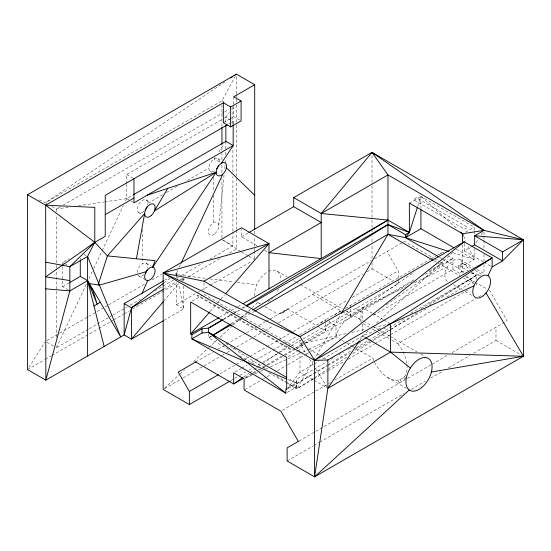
<?xml version="1.0" encoding="UTF-8"?>
<svg xmlns="http://www.w3.org/2000/svg" width="551" height="551" viewBox="0 0 551 551"><rect width="100%" height="100%" fill="white"/><g stroke="black" fill="none" stroke-linecap="round" stroke-linejoin="round"><path stroke-width="0.41" stroke-dasharray="2.75 2.07" d="M88.436 329.216L56.416 347.702L56.416 345.987M56.416 337.432L56.416 268.95M56.416 268.089L56.416 263.812M56.416 262.958L56.416 215.021M56.416 211.591L56.416 209.029L62.373 205.585M68.386 290.06L62.538 286.685L62.538 266.643M62.538 265.802L62.538 262.462L69.192 258.619M80.288 259.735L80.288 258.061M125.552 200.957L126.647 198.629L126.647 184.489M126.647 183.655L126.647 174.509L223.637 118.513M183.676 286.121L183.676 309.001L176.368 304.779L176.368 282.746M176.368 277.663L176.368 273.427L177.815 270.327M183.676 281.038L183.676 278.496M221.943 237.77L221.943 178.703M221.943 172.711L221.943 164.15M221.943 159.873L221.943 151.311M221.943 150.451L221.943 145.319M221.943 126.482L221.943 105.083M225.855 154.859L225.855 149.789M225.855 148.949L225.855 141.352M225.855 122.267L225.855 117.232L229.147 112.521M209.821 259.135L232.908 245.808L232.908 232.116M232.908 231.262L232.908 176.472M232.908 172.194L232.908 147.365M232.908 124.257L232.908 107.135L231.496 109.153M233.169 123.947L233.169 121.454L231.709 120.607M239.63 120.035L233.789 116.654L233.789 105.048M233.789 104.222L233.789 96.756M236.413 230.153L236.413 249.011L227.494 254.156M236.413 229.299L236.413 177.009M236.413 176.155L236.413 123.011M236.413 122.157L236.413 105.014M236.413 101.584L236.413 98.154M236.413 97.3L236.413 94.731M236.413 93.87L236.413 75.873M257.097 245.815L241.49 236.799L241.49 229.402M254.686 258.701L254.686 251.841M254.686 250.987L254.686 237.267M254.686 233.838L254.686 230.408M287.312 392.333L295.99 387.325L295.99 383.103L296.803 379.081L313.182 369.625M313.182 379.357L296.803 388.813L296.803 379.081M366.821 271.843L372.021 268.84L372.021 262.848M372.021 258.564L372.021 244.864M372.021 241.441L372.021 236.303M372.021 232.019L372.021 228.596M372.021 227.742L372.021 218.32M372.021 217.466L372.028 183.214M372.028 182.36L372.028 153.247M303.098 338.899L398.235 283.972L398.235 279.054M398.235 278.234L398.235 270.865L387.05 251.483M429.174 271.058L442.515 263.35L442.515 260.788M373.633 315.179L452.956 269.377L452.956 258.288L448.783 255.871M462.585 244.644L462.585 263.137L458.694 268.378L463.529 273.027M473.688 353.281L495.983 340.408L495.983 327.294M218.809 225.614L224.071 175.294M224.787 168.468L225.235 164.205M225.325 163.351L225.765 159.087M310.812 351.442L336.014 336.895L336.158 335.986A18.459 10.662 -60 0 1 347.64 319.125A18.459 10.662 -60 0 1 360.223 320.2L361.029 322.452L361.029 311.384L354.066 307.368M295.99 387.325L296.803 383.296L287.911 378.165M417.754 206.219L420.895 196.39L474.129 227.067L474.135 230.476M179.268 267.228L180.714 264.129M56.416 347.702L86.776 283.255M88.973 278.599L92.265 271.609M93.725 268.509L101.777 251.421M102.142 250.65L123.355 205.613M39.224 199.93L45.451 202.692L221.943 100.805L235.208 76.375M279.267 313.705L282.291 313.106L285.969 309.834M282.291 313.106L286.94 309.889L287.45 308.98M355.863 348.356L372.772 358.116C376.836 369.652 391.837 388.09 404.62 376.629L406.232 373.764L407.161 368.839L406.927 364.734M313.381 360.719L296.803 388.813L286.424 382.821M313.822 359.982L339.995 315.62M28.927 367.421L44.989 342.095M476.064 242.647L478.399 239.038M481.195 234.705L483.062 231.819M215.048 157.572L214.105 158.984L221.412 163.206M218.809 151.931L223.506 144.879M359.782 340.311L362.641 336.014L368.295 330.765M286.685 389.419L299.978 372.194L313.25 364.528M163.681 301.197L179.233 282.883M181.451 280.266L183.118 278.303M210.386 311.232L217.149 303.429M217.714 302.781L224.471 294.985M376.471 323.182L453.611 251.635M164.425 388.262L179.564 374.363M180.198 373.785L184.613 369.728M193.449 361.621L207.961 348.301M208.588 347.715L216.791 340.187M219.945 337.295L232.563 325.71M233.197 325.131L241.4 317.603M242.027 317.025L247.709 311.811M248.336 311.232L251.49 308.333M252.124 307.754L257.799 302.547L259.989 303.808M164.122 282.801L170.245 278.11M243.48 377.077L249.093 373.158M249.789 372.669L254.004 369.735M254.707 369.246L256.807 367.772M257.51 367.283L261.718 364.349M262.421 363.86L287.684 346.235M288.387 345.746L298.911 338.404M320.661 323.223L325.572 319.794L325.572 322.349M342.385 311.694L350.588 316.426L414.448 271.85M439.009 254.707L442.515 252.255L444.602 253.46M386.292 304.82L452.956 258.288L422.562 275.844M225.015 81.83L45.451 202.692L46.918 203.539M211.474 336.034L208.567 337.873L228.589 349.43M231.089 323.651L239.802 318.147M240.532 317.686L247.068 313.553M247.792 313.099L251.421 310.805M313.512 378.262L296.803 388.813L286.678 382.332M314.235 377.8L327.315 369.549M328.038 369.087L346.923 357.158M352.736 353.487L389.777 330.09M390.507 329.636L417.376 312.658M429.002 305.316L476.216 275.5L480.885 275.5M223.279 319.277L233.569 313.078M234.306 312.631L238.714 309.979M241.655 308.202L245.333 305.991M296.803 383.572L326.95 365.416M327.687 364.969L351.214 350.794M356.366 347.695L368.13 340.608M368.86 340.167L405.626 318.023M421.067 308.718L476.216 275.5L472.496 272.125M63.124 205.158L223.968 112.294M224.718 111.867L229.182 109.284M224.374 118.086L225.855 117.232L230.972 120.187M223.341 122.68L229.609 119.064M230.304 118.665L233.789 116.654M228.727 124.016L230.945 122.735M231.689 122.308L233.169 121.454M104.649 201.886L126.647 198.629L132.571 195.206M147.792 203.298L162.697 194.696M166.416 192.547L177.594 186.093M187.278 180.501L208.884 168.027M62.538 286.685L69.192 282.842M46.938 340.511L58.854 333.63M59.598 333.203L104.284 307.41M105.027 306.976L108.003 305.261M108.747 304.827L144.493 284.192M151.938 279.894L161.622 274.302M164.453 280.301L168.923 277.725M174.874 274.288L176.368 273.427L178.558 274.694M241.49 236.799L248.108 232.977M89.179 328.789L109.291 317.176M110.035 316.749L112.266 315.461M113.01 315.027L124.925 308.147M125.669 307.72L127.164 306.859M130.139 305.137L142.799 297.829M154.714 290.956L173.331 280.204M177.057 278.055L178.545 277.194M181.52 275.472L203.119 263.006M163.819 289.11L176.32 281.892M179.998 279.77L182.939 278.069M27.55 369.59L44.645 359.72M45.389 359.293L51.333 355.856M52.076 355.429L98.161 328.823M98.904 328.396L110.055 321.956M110.799 321.529L113.024 320.241M113.768 319.814L123.431 314.235M124.175 313.808L129.382 310.798M132.35 309.083L177.691 282.911M182.154 280.335L185.122 278.62M188.098 276.905L220.063 258.453M176.368 304.779L196.314 293.263M197.051 292.836L200.006 291.128M200.75 290.701L209.614 285.583M210.351 285.156L251.731 261.27M192.141 301.17L202.479 295.198M163.819 320.462L183.676 309.001L178.407 283.352M409.352 203.064L420.895 196.39L457.537 229.216M219.484 317.342L228.348 312.224M231.303 310.516L237.219 307.1M237.956 306.673L241.648 304.545M223.458 319.539L232.391 314.38M233.135 313.953L239.837 310.082M242.812 308.367L245.794 306.645M211.55 336.151L208.567 337.873L208.567 333.141M231.647 324.546L249.513 314.235M252.489 312.513L253.983 311.652M195.639 361.986L213.12 351.896M218.32 348.893L245.822 333.018M246.566 332.584L265.32 321.756M266.064 321.329L371.443 260.492M374.411 258.777L404.503 241.407L433.568 258.185M285.459 310.743L286.94 309.889M164.646 388.558L182.491 378.262M183.228 377.834L203.298 366.25M204.042 365.816L221.881 355.519M222.625 355.092L224.112 354.231M227.088 352.516L230.056 350.801M233.032 349.079L236.007 347.364M236.744 346.937L253.102 337.494M253.846 337.067L264.246 331.061M264.99 330.628L273.165 325.91M278.372 322.907L363.102 273.985M219.849 373.853L235.456 364.838M236.2 364.411L241.407 361.408M244.375 359.693L248.838 357.117M249.582 356.69L265.933 347.247M266.677 346.82L277.828 340.38M278.572 339.953L289.716 333.513M293.435 331.371L347.695 300.047M352.151 297.471L398.235 270.865M465.478 232.074L474.129 227.067M235.139 371.98L241.069 368.557M241.806 368.13L247 365.141M251.442 362.572L255.154 360.43M255.891 360.003L272.201 350.594M272.945 350.167L284.061 343.748M284.805 343.321L296.665 336.482M299.627 334.767L325.572 319.794M326.316 319.366L341.827 310.42M345.477 308.305L429.911 259.535M430.655 259.108L435.841 256.112M436.585 255.685L442.515 252.255M231 380.521L233.968 378.806M234.712 378.379L239.175 375.803M239.919 375.376L245.863 371.939M248.838 370.224L253.295 367.648M257.758 365.072L259.989 363.784M262.958 362.069L290.46 346.193M291.204 345.766L302.354 339.326M302.189 342.577L299.978 343.852L306.838 354.782M302.926 342.15L362.641 307.678L406.011 286.795M244.775 377.511L252.186 373.234M252.93 372.807L257.372 370.238M258.116 369.811L259.597 368.95M262.565 367.242L266.271 365.099M267.015 364.672L283.317 355.257M284.061 354.83L295.178 348.411M295.921 347.984L325.572 330.862L325.71 329.953A18.459 10.662 -60 0 1 329.45 321.295M346.669 311.308A18.459 10.662 -60 0 1 349.775 314.166L350.588 316.426L415.082 279.185M464.217 243.439L464.217 250.836L471.181 246.82M252.992 373.736L244.837 378.441L251.89 375.307M253.735 373.303L255.96 372.021M258.922 370.313L262.627 368.171M263.371 367.744L267.077 365.609M267.82 365.175L284.123 355.767M284.867 355.34L295.983 348.921M296.727 348.494L304.882 343.79M305.626 343.363L412.926 281.409M288.166 356.607L297.023 351.49M297.767 351.063L299.978 349.789L299.978 339.03M474.135 248.384L474.135 259.466L458.694 268.378L458.694 265.389L462.585 263.137L471.449 268.254M244.837 389.529L262.627 379.26M263.371 378.833L266.333 377.125M267.077 376.691L271.526 374.129M274.488 372.414L276.712 371.133M277.456 370.699L287.092 365.141M287.836 364.714L305.626 354.438M306.363 354.011L310.068 351.875M313.987 364.108L318.409 361.552M322.831 358.997L362.641 336.014L380.465 328.203M313.925 369.191L327.328 361.456M331.048 359.307L333.286 358.019M338.493 355.009L343.707 351.999M348.17 349.424L353.384 346.414M358.591 343.404L363.061 340.828M383.902 328.795L385.39 327.935M410.702 313.319L476.216 275.5L476.216 279.557M288.035 387.69L295.99 383.103M288.132 388.579L313.147 374.136M313.891 373.709L327.26 365.988M328.003 365.561L349.548 353.122M354.748 350.119L369.604 341.544M370.348 341.117L389.66 329.966M390.404 329.539L428.285 307.665M446.854 296.941L475.086 280.645M313.925 378.93L327.328 371.195M328.072 370.761L344.451 361.304M348.17 359.156L374.225 344.113M374.969 343.686L389.86 335.091M390.604 334.657L470.258 288.676M282.339 410.33L314.958 391.499M315.695 391.072L328.3 383.792M329.037 383.365L330.524 382.511M334.967 379.942L372.772 358.116M391.906 340.284L397.788 343.679L475.63 298.732M478.599 297.023L483.048 294.454M299.014 441.014L431.364 364.604M432.06 364.204L448.459 354.734M452.13 352.612L507.175 320.834L489.715 290.604L487.511 289.33M287.119 460.987L313.133 445.966M313.877 445.539L319.084 442.536M319.828 442.102L403.814 393.614M411.253 389.323L425.372 381.168M430.572 378.165L442.467 371.298M448.411 367.868L469.969 355.423M414.531 282.697L447.522 266.815M255.003 373.888L259.679 371.753M260.458 371.395L264.349 369.618M265.127 369.26L269.804 367.131M270.582 366.773L301.741 352.544M302.52 352.192L307.975 349.699M308.753 349.341L336.014 336.895L341.159 339.864M346.097 333.63L299.978 343.852L305.123 346.82M351.965 332.336L365.382 329.36M373.771 327.501L386.347 324.718M280.741 312.851L283.772 312.252M68.262 207.272L56.416 209.029L52.035 206.494M78.421 205.771L103.802 202.01M175.921 274.598L177.622 274.811M178.476 274.921L205.688 278.379M209.945 278.916L233.755 281.94M237.157 282.374L256.725 284.86M461.421 271.257L465.602 272.042M471.456 273.144L480.651 274.873M452.894 252.716L474.135 259.466L468.192 246.214M288.207 379.66L296.803 383.296M221.943 100.805L226.33 103.333M464.217 250.836L483.31 261.863M484.047 262.283L491.389 266.526M456.407 249.224L474.135 259.466M460.071 259.659L473.288 267.283M476.959 269.405L485.038 274.067M475.141 270.383L483.998 275.5M458.694 265.389L468.185 270.865M471.105 272.552L476.216 275.5M439.484 257.289L441.702 258.571M442.439 258.998L458.694 268.378M434.319 258.619L438.789 261.202M439.533 261.629L442.515 263.35M452.956 269.377L461.042 274.047M465.457 276.595L474.28 281.692M475.017 282.112L486.781 288.903M433.947 260.837L459.155 275.39M463.605 277.959L473.991 283.951M453.321 284.75L462.131 289.833M465.072 291.527L472.414 295.77M217.797 158.619L221.454 160.727M210.413 171.409L211.873 172.256M372.021 268.84L393.138 281.031M396.052 282.711L398.235 283.972M495.983 340.408L522.706 355.836M264.528 250.106L268.247 252.248M372.187 313.188L362.641 307.678L362.641 320.558M372.917 313.609L383.2 319.546M383.93 319.973L389.075 322.941M126.647 174.509L133.962 178.731M277.387 271.299L287.03 276.871M293.711 280.728L295.191 281.582M295.935 282.009L299.648 284.151M300.391 284.585L342.681 309.001M346.393 311.143L347.874 311.997M358.322 318.03L362.772 320.599M363.515 321.026L371.677 325.737M372.421 326.164L378.351 329.594M379.095 330.021L389.481 336.02M390.225 336.447L416.942 351.869M420.647 354.011L425.103 356.587M223.403 240.326L232.908 245.808M240.801 251.545L221.943 239.478M241.531 251.965L248.108 255.76M248.838 256.187L254.686 259.562M312.569 294.475L341.641 311.26M363.233 323.726L369.115 327.122M372.056 328.823L377.201 331.792M377.938 332.219L391.169 339.857M146.263 199.917L150.65 202.451M126.647 198.629L130.305 200.736M131.035 201.163L133.232 202.424M364.845 337.288L362.641 336.014L362.641 334.299M329.05 321.805L336.014 325.827L336.014 336.895M138.88 212.707L141.807 214.394M287.56 308.918L316.625 325.703M317.376 326.13L325.572 330.862L325.572 323.203M341.895 340.291L345.573 342.412M346.31 342.839L352.192 346.235M352.922 346.655L355.133 347.929M265.086 306.749L278.2 314.318M387.573 377.469L406.342 388.303M308.794 348.941L319.807 355.299M320.537 355.726L325.682 358.687M203.96 294.351L299.978 349.789M146.263 263.226L150.65 265.761M138.88 276.017L144.727 279.391M313.195 379.818L299.978 372.194L299.978 351.442M313.932 380.245L327.149 387.876M83.945 254.328L86.135 255.588M239.713 355.85L254.541 364.411M268.633 372.545L285.687 382.394M62.538 262.462L64.729 263.729M65.459 264.149L66.919 264.997M46.911 342.212L54.955 346.855M225.931 343.466L266.429 369.377M276.554 375.858L285.955 381.871M462.585 263.137L469.397 269.322M466.545 275.934L473.798 282.911M397.788 343.679C402.437 349.21 405.44 356.029 406.831 363.095M309.586 359.156L313.243 364.982M315.53 368.626L326.97 386.843M404.62 376.629L405.729 378.551M403.58 377.228L405.061 379.791M399.95 379.329L401.424 381.884M397.918 380.5L399.392 383.062M463.639 236.076L465.74 240.753M176.368 273.427L177.388 278.393M474.135 231.33L474.135 234.74M420.895 196.39L420.909 208.312M483.998 232.081L483.998 235.484M483.998 236.338L483.998 239.74M483.998 240.594L483.998 248.253M483.998 254.218L483.998 261.029M483.998 264.432L483.998 273.799M476.216 283.613L476.216 285.232M362.641 323.995L362.641 330.862M350.588 305.357L350.588 307.913M350.588 308.76L350.588 316.426M213.588 177.326L213.588 190.99M213.588 195.261L213.588 222.597M203.96 282.828L203.96 292.705M142.571 229.43L142.571 263.592M268.413 271.409A18.459 10.662 -60 0 1 280.624 280.349M278.469 288.986A18.459 10.662 -60 0 1 276.223 293.249M272.883 297.65A18.459 10.662 -60 0 1 271.278 299.255M270.176 300.212A18.459 10.662 -60 0 1 267.455 302.079M260.368 303.649A18.459 10.662 -60 0 1 255.898 300.378M254.596 295.846A18.459 10.662 -60 0 1 267.738 271.767M334.402 315.282A18.459 10.662 -60 0 1 342.247 310.929M447.446 281.354A12.556 7.246 -60 0 1 447.805 266.347A12.556 7.246 -60 0 1 460.595 260.017A12.556 7.246 -60 0 1 459.121 275.576M219.326 162.001A7.383 4.263 -60 0 0 214.559 158.743A7.383 4.263 -60 0 0 208.96 166.939A7.383 4.263 -60 0 0 212.755 171.616L214.105 171.044A7.383 4.263 -60 0 0 215.455 170.059M137.351 272.642A7.383 4.263 -60 0 1 143.253 263.254A7.383 4.263 -60 0 1 147.613 268.275M143.921 274.667A7.383 4.263 -60 0 1 138.053 275.252M143.921 211.357A7.383 4.263 -60 0 1 137.371 209.841A7.383 4.263 -60 0 1 143.026 200.047A7.383 4.263 -60 0 1 147.613 204.965M197.651 295.178L196.941 295.584L290.928 349.844L291.637 349.437L197.651 295.178M416.48 197.788L413.353 199.593L464.521 229.14L467.654 227.329L416.48 197.788M214.938 233.672A7.383 4.263 -60 0 0 217.28 222.232A7.383 4.263 -60 0 0 208.54 229.981A7.383 4.263 -60 0 0 214.938 233.672"/><path stroke-width="0.83" d="M254.686 229.553L254.693 84.709L236.413 74.158L27.55 194.737L27.55 369.59L45.829 380.142L124.154 334.925L131.462 307.795L163.44 283.317M69.936 282.415L80.288 276.437L80.288 260.568M87.602 356.029L87.602 256.435L94.8 242.344L94.8 207.369L45.685 205.206L27.55 194.737M163.709 280.735L124.154 303.573L124.154 334.925L131.462 339.147L163.082 320.889M133.962 178.731L133.962 202.851L233.169 145.574L233.169 124.781M268.991 288.758L268.991 243.638L241.49 227.756L163.165 272.979L163.165 389.419L189.372 404.551L189.372 391.444L178.187 372.063L196.025 361.766M191.879 334.684L191.879 338.899L285.873 393.166L285.873 388.944L286.685 389.419L286.685 357.461L190.667 302.024L190.667 333.982L191.879 334.684L202.003 328.837L208.567 328.134L222.714 319.973M286.644 378.998L191.879 338.899L202.003 333.059L202.003 328.837M285.873 393.166L208.567 332.356L208.567 328.134L222.542 319.718M221.943 144.458L221.943 127.343M227.246 124.877L105.241 195.309L105.241 236.31L94.8 242.344L69.846 266.684L69.846 290.907L45.829 380.142L45.685 205.206L223.341 102.782L223.341 122.68L230.642 126.902L241.09 120.876L241.09 100.978L233.789 96.756L254.693 84.709M133.308 194.779L225.855 141.352L225.855 125.621M230.642 126.902L230.642 107.004L223.341 102.782M248.838 232.556L293.704 206.653L293.704 197.609L372.028 152.393L523.45 239.816L523.45 356.263L314.587 476.842L287.119 460.987L287.119 447.88L298.27 441.441M409.228 389.97L314.587 476.842L314.587 360.402L299.978 336.62L203.96 281.182L163.165 272.979L268.991 243.638L225.6 293.683M487.979 275.762A12.556 7.246 -60 0 0 473.102 288.848A12.556 7.246 -60 0 0 483.909 295.233A12.556 7.246 -60 0 0 487.979 275.762L492.119 266.946L502.567 260.919L523.45 239.816L483.998 230.373L372.028 152.393L321.205 213.492L321.205 258.612L268.991 252.682L321.205 222.535L293.704 206.653M462.585 242.97L462.592 233.741L460.691 232.04M88.436 282.718L88.449 282.112M88.856 283.751L88.876 282.842L89.276 284.784L92.43 288.876L97.141 304.118L87.602 280.659L80.288 276.437M314.587 476.842L327.879 388.297L327.879 359.961L390.542 323.788L492.119 257.902L464.217 241.793L299.978 336.62L163.165 272.979L314.587 360.402L327.879 359.961M136.414 258.784L144.658 213.547L107.397 255.884L98.161 284.929L89.303 283.565L87.602 280.659L69.846 290.907L45.754 288.827M417.493 207.038L409.386 232.426L405.495 237.667L387.973 234.292L254.727 311.225M152.489 267.111L153.571 267.449A7.383 4.263 -60 0 1 154.404 274.246A7.383 4.263 -60 0 1 148.529 280.445L147.269 280.569A7.383 4.263 -60 0 1 145.361 273.441A7.383 4.263 -60 0 1 152.489 267.111L155.182 260.657L107.397 255.884L94.8 242.344L45.685 205.206M142.117 293.201L147.702 280.528M181.079 263.357L222.769 174.281A7.383 4.263 -60 0 0 225.111 162.841A7.383 4.263 -60 0 0 216.371 170.59A7.383 4.263 -60 0 0 222.769 174.281M341.303 313.402L387.973 234.292L387.973 174.936L372.028 152.393M167.807 188.332L154.404 210.937L216.192 172.249L152.723 267.187M221.412 163.206L233.169 145.574L225.855 141.352M359.307 341.028L327.879 388.297L390.542 352.123L523.45 356.263L486.058 292.987M163.124 301.852L131.462 339.147L131.462 307.795L124.154 303.573M209.821 311.88L190.667 333.982L218.74 317.769M462.344 243.528L464.217 241.793L314.587 360.402L492.119 257.902L492.119 266.946M94.8 242.344L45.747 276.829L69.819 280.562M242.777 377.566L233.652 383.93L195.639 361.986M230.711 77.994L232.853 76.555M234.278 75.597L236.413 74.158M212.927 335.118L230.359 324.105M252.875 309.889L387.973 224.56L409.386 232.426L409.352 203.064L462.592 233.741L463.288 235.298M246.07 305.55L387.973 220.063L409.386 232.426L405.495 234.671L387.973 224.56L246.538 306.218M91.225 289.578L92.43 288.876M230.642 107.004L241.09 100.978M105.241 214.608L133.962 198.023M93.959 305.957L100.323 302.279M131.462 307.795L163.082 289.537M203.96 281.182L268.991 243.638M293.704 197.609L321.205 213.492L387.973 174.936L483.998 230.373L474.666 235.766L474.666 244.809L502.567 260.919L502.567 251.876L474.666 235.766L523.45 239.816L502.567 251.876M243.129 303.691L387.973 220.063L321.205 213.492M213.037 335.29L230.903 324.98M454.189 247.95L420.936 228.748L405.495 237.667L405.495 234.671M189.372 391.444L218.361 374.708M189.372 404.551L230.256 380.948M243.287 378.365L233.652 383.93L233.652 372.834L244.1 378.868L244.1 389.963L280.858 411.184L298.311 441.413M471.876 246.414L474.666 244.809M474.005 285.859L387.443 325.145M147.289 195.157L216.192 172.249M146.187 271.712L99.394 285.122L98.161 284.929M388.861 324.16L390.542 323.788L390.542 352.123L410.385 368.027M431.392 372.015L523.45 356.263M462.592 233.741L483.998 230.373M202.003 333.059L208.567 332.356L286.424 377.304M45.733 262.18L69.846 266.684L87.602 256.435L120.717 336.909L89.303 283.565L89.276 284.784L90.233 285.142M448.803 251.421L405.495 237.667L438.748 256.862M387.973 234.292L433.203 260.403M365.575 337.708L390.542 352.123M208.567 332.356L215.806 336.985M226.461 167.883L254.686 195.261M87.602 280.659L104.16 346.469M420.909 209.166L420.936 228.748M218.63 165.417A7.383 4.263 -60 0 1 216.715 168.73M147.096 270.031A7.383 4.263 -60 0 1 145.182 273.337M147.096 206.721A7.383 4.263 -60 0 1 145.182 210.027M421.598 387.635A18.459 10.662 -60 0 0 428.809 358.729A18.459 10.662 -60 0 0 406.645 376.684A18.459 10.662 -60 0 0 421.598 387.635M151.236 215.579A7.383 4.263 -60 0 0 153.571 204.139A7.383 4.263 -60 0 0 144.837 211.887A7.383 4.263 -60 0 0 151.236 215.579"/></g></svg>
